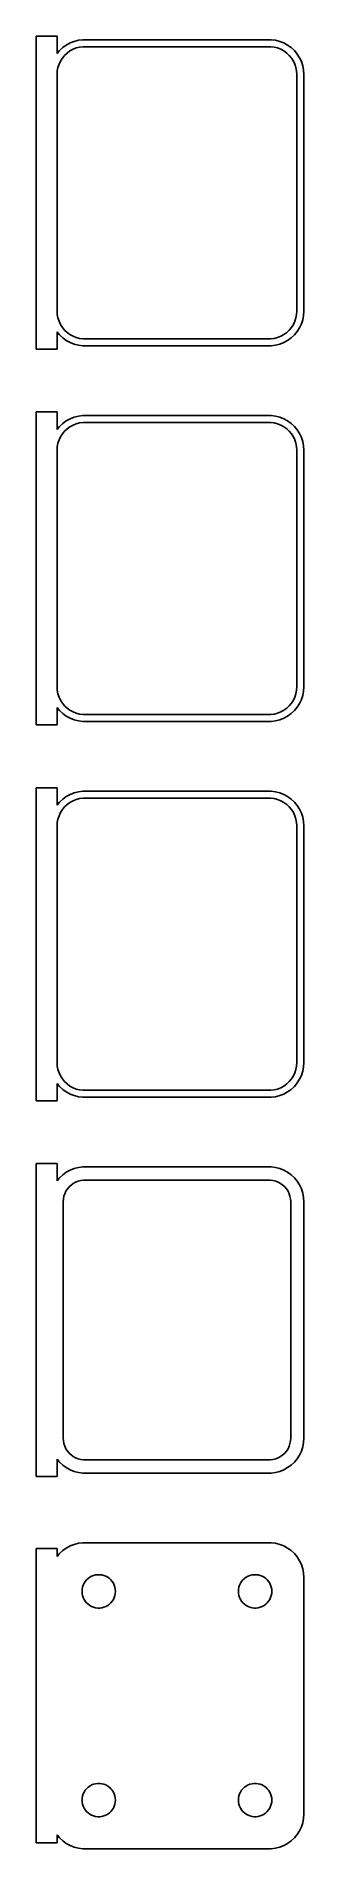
# Model space of a CAD drawing. Header units: metres. Extents: x -20 to 18, y 248 to 508.
import ezdxf

# ---------------------------------------------------------------- set-up
doc = ezdxf.new("R2010")
doc.units = ezdxf.units.M

msp = doc.modelspace()

# ---------------------------------------------------------------- linework, layer by layer
for p, q in [((-17.25, 508.49), (-20.25, 508.49)), ((-20.25, 508.49), (-20.25, 463.51)), ((-17.25, 505.993), (-17.25, 508.49)), ((-13.5639, 507.99), (-14.1869, 507.911)), ((13.5639, 507.99), (-13.5639, 507.99)), ((14.1869, 507.911), (13.5639, 507.99)), ((-16.8948, 506.423), (-17.25, 505.993)), ((-16.4371, 506.853), (-16.8948, 506.423)), ((-16.7552, 504.927), (-16.4861, 505.351)), ((-16.4861, 505.351), (-16.1659, 505.738)), ((-15.9291, 507.222), (-16.4371, 506.853)), ((-16.1659, 505.738), (-15.7997, 506.082)), ((-15.3789, 507.524), (-15.9291, 507.222)), ((-15.7997, 506.082), (-15.3933, 506.377)), ((-15.3933, 506.377), (-14.9531, 506.619)), ((-14.7951, 507.755), (-15.3789, 507.524)), ((-14.9531, 506.619), (-14.4861, 506.804)), ((-14.1869, 507.911), (-14.7951, 507.755)), ((-14.4861, 506.804), (-13.9995, 506.929)), ((-13.9995, 506.929), (-13.5012, 506.992)), ((-13.5012, 506.992), (13.5012, 506.992)), ((13.5012, 506.992), (13.9995, 506.929)), ((13.9995, 506.929), (14.4861, 506.804)), ((14.7951, 507.755), (14.1869, 507.911)), ((14.4861, 506.804), (14.9531, 506.619)), ((15.3789, 507.524), (14.7951, 507.755)), ((14.9531, 506.619), (15.3933, 506.377)), ((15.9291, 507.222), (15.3789, 507.524)), ((15.3933, 506.377), (15.7997, 506.082)), ((15.7997, 506.082), (16.1659, 505.738)), ((16.4371, 506.853), (15.9291, 507.222)), ((16.1659, 505.738), (16.4861, 505.351)), ((16.8948, 506.423), (16.4371, 506.853)), ((16.4861, 505.351), (16.7552, 504.927)), ((17.2951, 505.939), (16.8948, 506.423)), ((17.6315, 505.409), (17.2951, 505.939)), ((17.8989, 504.841), (17.6315, 505.409)), ((-17.25, 503), (-17.2184, 503.501)), ((-17.25, 469), (-17.25, 503)), ((-17.2184, 503.501), (-17.1243, 503.995)), ((-17.1243, 503.995), (-16.9691, 504.472)), ((-16.9691, 504.472), (-16.7552, 504.927)), ((16.7552, 504.927), (16.9691, 504.472)), ((16.9691, 504.472), (17.1243, 503.995)), ((17.1243, 503.995), (17.2184, 503.501)), ((17.2184, 503.501), (17.25, 503)), ((17.25, 503), (17.25, 469)), ((18.0929, 504.243), (17.8989, 504.841)), ((18.2106, 503.627), (18.0929, 504.243)), ((18.25, 503), (18.2106, 503.627)), ((18.25, 469), (18.25, 503)), ((-17.2184, 468.499), (-17.25, 469)), ((17.25, 469), (17.2184, 468.499)), ((18.2106, 468.373), (18.25, 469)), ((-17.1243, 468.005), (-17.2184, 468.499)), ((-16.9691, 467.528), (-17.1243, 468.005)), ((-16.7552, 467.073), (-16.9691, 467.528)), ((-16.4861, 466.649), (-16.7552, 467.073)), ((-16.1659, 466.262), (-16.4861, 466.649)), ((-15.7997, 465.918), (-16.1659, 466.262)), ((16.1659, 466.262), (15.7997, 465.918)), ((16.4861, 466.649), (16.1659, 466.262)), ((16.7552, 467.073), (16.4861, 466.649)), ((16.9691, 467.528), (16.7552, 467.073)), ((17.1243, 468.005), (16.9691, 467.528)), ((17.2184, 468.499), (17.1243, 468.005)), ((17.2951, 466.061), (17.6315, 466.591)), ((17.6315, 466.591), (17.8989, 467.159)), ((17.8989, 467.159), (18.0929, 467.757)), ((18.0929, 467.757), (18.2106, 468.373)), ((-17.25, 466.007), (-16.8948, 465.577)), ((-17.25, 463.51), (-17.25, 466.007)), ((-16.8948, 465.577), (-16.4371, 465.147)), ((-16.4371, 465.147), (-15.9291, 464.778)), ((-15.9291, 464.778), (-15.3789, 464.476)), ((-15.3933, 465.623), (-15.7997, 465.918)), ((-14.9531, 465.381), (-15.3933, 465.623)), ((-15.3789, 464.476), (-14.7951, 464.245)), ((-14.4861, 465.196), (-14.9531, 465.381)), ((-14.7951, 464.245), (-14.1869, 464.089)), ((-13.9995, 465.071), (-14.4861, 465.196)), ((-14.1869, 464.089), (-13.5639, 464.01)), ((-13.5012, 465.008), (-13.9995, 465.071)), ((-13.5639, 464.01), (13.5639, 464.01)), ((13.5012, 465.008), (-13.5012, 465.008)), ((13.9995, 465.071), (13.5012, 465.008)), ((13.5639, 464.01), (14.1869, 464.089)), ((14.4861, 465.196), (13.9995, 465.071)), ((14.1869, 464.089), (14.7951, 464.245)), ((14.9531, 465.381), (14.4861, 465.196)), ((14.7951, 464.245), (15.3789, 464.476)), ((15.3933, 465.623), (14.9531, 465.381)), ((15.3789, 464.476), (15.9291, 464.778)), ((15.7997, 465.918), (15.3933, 465.623)), ((15.9291, 464.778), (16.4371, 465.147)), ((16.4371, 465.147), (16.8948, 465.577)), ((16.8948, 465.577), (17.2951, 466.061)), ((-20.25, 463.51), (-17.25, 463.51)), ((-17.25, 454.49), (-20.25, 454.49)), ((-20.25, 454.49), (-20.25, 409.51)), ((-17.25, 451.993), (-17.25, 454.49)), ((-15.3789, 453.524), (-15.9291, 453.222)), ((-14.7951, 453.755), (-15.3789, 453.524)), ((-14.1869, 453.911), (-14.7951, 453.755)), ((-13.5639, 453.99), (-14.1869, 453.911)), ((13.5639, 453.99), (-13.5639, 453.99)), ((14.1869, 453.911), (13.5639, 453.99)), ((14.7951, 453.755), (14.1869, 453.911)), ((15.3789, 453.524), (14.7951, 453.755)), ((15.9291, 453.222), (15.3789, 453.524)), ((-16.8948, 452.423), (-17.25, 451.993)), ((-16.9691, 450.472), (-16.7552, 450.927)), ((-16.4371, 452.853), (-16.8948, 452.423)), ((-16.7552, 450.927), (-16.4861, 451.351)), ((-16.4861, 451.351), (-16.1659, 451.738)), ((-15.9291, 453.222), (-16.4371, 452.853)), ((-16.1659, 451.738), (-15.7997, 452.082)), ((-15.7997, 452.082), (-15.3933, 452.377)), ((-15.3933, 452.377), (-14.9531, 452.619)), ((-14.9531, 452.619), (-14.4861, 452.804)), ((-14.4861, 452.804), (-13.9995, 452.929)), ((-13.9995, 452.929), (-13.5012, 452.992)), ((-13.5012, 452.992), (13.5012, 452.992)), ((13.5012, 452.992), (13.9995, 452.929)), ((13.9995, 452.929), (14.4861, 452.804)), ((14.4861, 452.804), (14.9531, 452.619)), ((14.9531, 452.619), (15.3933, 452.377)), ((15.3933, 452.377), (15.7997, 452.082)), ((15.7997, 452.082), (16.1659, 451.738)), ((16.4371, 452.853), (15.9291, 453.222)), ((16.1659, 451.738), (16.4861, 451.351)), ((16.8948, 452.423), (16.4371, 452.853)), ((16.4861, 451.351), (16.7552, 450.927)), ((16.7552, 450.927), (16.9691, 450.472)), ((17.2951, 451.939), (16.8948, 452.423)), ((17.6315, 451.409), (17.2951, 451.939)), ((17.8989, 450.841), (17.6315, 451.409)), ((18.0929, 450.243), (17.8989, 450.841)), ((-17.25, 449), (-17.2184, 449.501)), ((-17.25, 415), (-17.25, 449)), ((-17.2184, 449.501), (-17.1243, 449.995)), ((-17.1243, 449.995), (-16.9691, 450.472)), ((16.9691, 450.472), (17.1243, 449.995)), ((17.1243, 449.995), (17.2184, 449.501)), ((17.2184, 449.501), (17.25, 449)), ((17.25, 449), (17.25, 415)), ((18.2106, 449.627), (18.0929, 450.243)), ((18.25, 449), (18.2106, 449.627)), ((18.25, 415), (18.25, 449)), ((-17.2184, 414.499), (-17.25, 415)), ((-17.1243, 414.005), (-17.2184, 414.499)), ((17.2184, 414.499), (17.1243, 414.005)), ((17.25, 415), (17.2184, 414.499)), ((18.0929, 413.757), (18.2106, 414.373)), ((18.2106, 414.373), (18.25, 415)), ((-17.25, 412.007), (-16.8948, 411.577)), ((-17.25, 409.51), (-17.25, 412.007)), ((-16.9691, 413.528), (-17.1243, 414.005)), ((-16.7552, 413.073), (-16.9691, 413.528)), ((-16.8948, 411.577), (-16.4371, 411.147)), ((-16.4861, 412.649), (-16.7552, 413.073)), ((-16.1659, 412.262), (-16.4861, 412.649)), ((-15.7997, 411.918), (-16.1659, 412.262)), ((-15.3933, 411.623), (-15.7997, 411.918)), ((-14.9531, 411.381), (-15.3933, 411.623)), ((15.3933, 411.623), (14.9531, 411.381)), ((15.7997, 411.918), (15.3933, 411.623)), ((16.1659, 412.262), (15.7997, 411.918)), ((16.4861, 412.649), (16.1659, 412.262)), ((16.4371, 411.147), (16.8948, 411.577)), ((16.7552, 413.073), (16.4861, 412.649)), ((16.9691, 413.528), (16.7552, 413.073)), ((16.8948, 411.577), (17.2951, 412.061)), ((17.1243, 414.005), (16.9691, 413.528)), ((17.2951, 412.061), (17.6315, 412.591)), ((17.6315, 412.591), (17.8989, 413.159)), ((17.8989, 413.159), (18.0929, 413.757)), ((-20.25, 409.51), (-17.25, 409.51)), ((-16.4371, 411.147), (-15.9291, 410.778)), ((-15.9291, 410.778), (-15.3789, 410.476)), ((-15.3789, 410.476), (-14.7951, 410.245)), ((-14.4861, 411.196), (-14.9531, 411.381)), ((-14.7951, 410.245), (-14.1869, 410.089)), ((-13.9995, 411.071), (-14.4861, 411.196)), ((-14.1869, 410.089), (-13.5639, 410.01)), ((-13.5012, 411.008), (-13.9995, 411.071)), ((-13.5639, 410.01), (13.5639, 410.01)), ((13.5012, 411.008), (-13.5012, 411.008)), ((13.9995, 411.071), (13.5012, 411.008)), ((13.5639, 410.01), (14.1869, 410.089)), ((14.4861, 411.196), (13.9995, 411.071)), ((14.1869, 410.089), (14.7951, 410.245)), ((14.9531, 411.381), (14.4861, 411.196)), ((14.7951, 410.245), (15.3789, 410.476)), ((15.3789, 410.476), (15.9291, 410.778)), ((15.9291, 410.778), (16.4371, 411.147)), ((-17.25, 400.49), (-20.25, 400.49)), ((-20.25, 400.49), (-20.25, 355.51)), ((-17.25, 397.993), (-17.25, 400.49)), ((-16.4371, 398.853), (-16.8948, 398.423)), ((-15.9291, 399.222), (-16.4371, 398.853)), ((-15.3789, 399.524), (-15.9291, 399.222)), ((-15.3933, 398.377), (-14.9531, 398.619)), ((-14.7951, 399.755), (-15.3789, 399.524)), ((-14.9531, 398.619), (-14.4861, 398.804)), ((-14.1869, 399.911), (-14.7951, 399.755)), ((-14.4861, 398.804), (-13.9995, 398.929)), ((-13.5639, 399.99), (-14.1869, 399.911)), ((-13.9995, 398.929), (-13.5012, 398.992)), ((13.5639, 399.99), (-13.5639, 399.99)), ((-13.5012, 398.992), (13.5012, 398.992)), ((13.5012, 398.992), (13.9995, 398.929)), ((14.1869, 399.911), (13.5639, 399.99)), ((13.9995, 398.929), (14.4861, 398.804)), ((14.7951, 399.755), (14.1869, 399.911)), ((14.4861, 398.804), (14.9531, 398.619)), ((15.3789, 399.524), (14.7951, 399.755)), ((14.9531, 398.619), (15.3933, 398.377)), ((15.9291, 399.222), (15.3789, 399.524)), ((16.4371, 398.853), (15.9291, 399.222)), ((16.8948, 398.423), (16.4371, 398.853)), ((-16.8948, 398.423), (-17.25, 397.993)), ((-17.2184, 395.501), (-17.1243, 395.995)), ((-17.1243, 395.995), (-16.9691, 396.472)), ((-16.9691, 396.472), (-16.7552, 396.927)), ((-16.7552, 396.927), (-16.4861, 397.351)), ((-16.4861, 397.351), (-16.1659, 397.738)), ((-16.1659, 397.738), (-15.7997, 398.082)), ((-15.7997, 398.082), (-15.3933, 398.377)), ((15.3933, 398.377), (15.7997, 398.082)), ((15.7997, 398.082), (16.1659, 397.738)), ((16.1659, 397.738), (16.4861, 397.351)), ((16.4861, 397.351), (16.7552, 396.927)), ((16.7552, 396.927), (16.9691, 396.472)), ((17.2951, 397.939), (16.8948, 398.423)), ((16.9691, 396.472), (17.1243, 395.995)), ((17.1243, 395.995), (17.2184, 395.501)), ((17.6315, 397.409), (17.2951, 397.939)), ((17.8989, 396.841), (17.6315, 397.409)), ((18.0929, 396.243), (17.8989, 396.841)), ((18.2106, 395.627), (18.0929, 396.243)), ((-17.25, 395), (-17.2184, 395.501)), ((-17.25, 361), (-17.25, 395)), ((17.2184, 395.501), (17.25, 395)), ((17.25, 395), (17.25, 361)), ((18.25, 395), (18.2106, 395.627)), ((18.25, 361), (18.25, 395)), ((-17.2184, 360.499), (-17.25, 361)), ((-17.1243, 360.005), (-17.2184, 360.499)), ((-16.9691, 359.528), (-17.1243, 360.005)), ((-16.7552, 359.073), (-16.9691, 359.528)), ((16.9691, 359.528), (16.7552, 359.073)), ((17.1243, 360.005), (16.9691, 359.528)), ((17.2184, 360.499), (17.1243, 360.005)), ((17.25, 361), (17.2184, 360.499)), ((17.8989, 359.159), (18.0929, 359.757)), ((18.0929, 359.757), (18.2106, 360.373)), ((18.2106, 360.373), (18.25, 361)), ((-17.25, 358.007), (-16.8948, 357.577)), ((-17.25, 355.51), (-17.25, 358.007)), ((-16.8948, 357.577), (-16.4371, 357.147)), ((-16.4861, 358.649), (-16.7552, 359.073)), ((-16.1659, 358.262), (-16.4861, 358.649)), ((-16.4371, 357.147), (-15.9291, 356.778)), ((-15.7997, 357.918), (-16.1659, 358.262)), ((-15.3933, 357.623), (-15.7997, 357.918)), ((-14.9531, 357.381), (-15.3933, 357.623)), ((-14.4861, 357.196), (-14.9531, 357.381)), ((-13.9995, 357.071), (-14.4861, 357.196)), ((-13.5012, 357.008), (-13.9995, 357.071)), ((13.5012, 357.008), (-13.5012, 357.008)), ((13.9995, 357.071), (13.5012, 357.008)), ((14.4861, 357.196), (13.9995, 357.071)), ((14.9531, 357.381), (14.4861, 357.196)), ((15.3933, 357.623), (14.9531, 357.381)), ((15.7997, 357.918), (15.3933, 357.623)), ((16.1659, 358.262), (15.7997, 357.918)), ((15.9291, 356.778), (16.4371, 357.147)), ((16.4861, 358.649), (16.1659, 358.262)), ((16.4371, 357.147), (16.8948, 357.577)), ((16.7552, 359.073), (16.4861, 358.649)), ((16.8948, 357.577), (17.2951, 358.061)), ((17.2951, 358.061), (17.6315, 358.591)), ((17.6315, 358.591), (17.8989, 359.159)), ((-20.25, 355.51), (-17.25, 355.51)), ((-15.9291, 356.778), (-15.3789, 356.476)), ((-15.3789, 356.476), (-14.7951, 356.245)), ((-14.7951, 356.245), (-14.1869, 356.089)), ((-14.1869, 356.089), (-13.5639, 356.01)), ((-13.5639, 356.01), (13.5639, 356.01)), ((13.5639, 356.01), (14.1869, 356.089)), ((14.1869, 356.089), (14.7951, 356.245)), ((14.7951, 356.245), (15.3789, 356.476)), ((15.3789, 356.476), (15.9291, 356.778)), ((-17.25, 346.479), (-20.25, 346.479)), ((-20.25, 346.479), (-20.25, 301.521)), ((-17.25, 343.993), (-17.25, 346.479)), ((-16.8948, 344.423), (-17.25, 343.993)), ((-16.4371, 344.853), (-16.8948, 344.423)), ((-15.9291, 345.222), (-16.4371, 344.853)), ((-15.3789, 345.524), (-15.9291, 345.222)), ((-14.7951, 345.755), (-15.3789, 345.524)), ((-14.1869, 345.911), (-14.7951, 345.755)), ((-14.5754, 343.817), (-14.2119, 343.961)), ((-14.2119, 343.961), (-13.8333, 344.058)), ((-13.5639, 345.99), (-14.1869, 345.911)), ((-13.8333, 344.058), (-13.4454, 344.107)), ((13.5639, 345.99), (-13.5639, 345.99)), ((-13.4454, 344.107), (13.4454, 344.107)), ((13.4454, 344.107), (13.8333, 344.058)), ((14.1869, 345.911), (13.5639, 345.99)), ((13.8333, 344.058), (14.2119, 343.961)), ((14.7951, 345.755), (14.1869, 345.911)), ((14.2119, 343.961), (14.5754, 343.817)), ((15.3789, 345.524), (14.7951, 345.755)), ((15.9291, 345.222), (15.3789, 345.524)), ((16.4371, 344.853), (15.9291, 345.222)), ((16.8948, 344.423), (16.4371, 344.853)), ((17.2951, 343.939), (16.8948, 344.423)), ((17.6315, 343.409), (17.2951, 343.939)), ((-16.3629, 341), (-16.3384, 341.39)), ((-16.3384, 341.39), (-16.2651, 341.774)), ((-16.2651, 341.774), (-16.1443, 342.146)), ((-16.1443, 342.146), (-15.9779, 342.5)), ((-15.9779, 342.5), (-15.7684, 342.83)), ((-15.7684, 342.83), (-15.5192, 343.131)), ((-15.5192, 343.131), (-15.2342, 343.399)), ((-15.2342, 343.399), (-14.918, 343.628)), ((-14.918, 343.628), (-14.5754, 343.817)), ((14.5754, 343.817), (14.918, 343.628)), ((14.918, 343.628), (15.2342, 343.399)), ((15.2342, 343.399), (15.5192, 343.131)), ((15.5192, 343.131), (15.7684, 342.83)), ((15.7684, 342.83), (15.9779, 342.5)), ((15.9779, 342.5), (16.1443, 342.146)), ((16.1443, 342.146), (16.2651, 341.774)), ((16.2651, 341.774), (16.3384, 341.39)), ((16.3384, 341.39), (16.3629, 341)), ((17.8989, 342.841), (17.6315, 343.409)), ((18.0929, 342.243), (17.8989, 342.841)), ((18.2106, 341.627), (18.0929, 342.243)), ((18.25, 341), (18.2106, 341.627)), ((-16.3629, 307), (-16.3629, 341)), ((16.3629, 341), (16.3629, 307)), ((18.25, 307), (18.25, 341)), ((-16.3384, 306.61), (-16.3629, 307)), ((-16.2651, 306.226), (-16.3384, 306.61)), ((-16.1443, 305.854), (-16.2651, 306.226)), ((-15.9779, 305.5), (-16.1443, 305.854)), ((-15.7684, 305.17), (-15.9779, 305.5)), ((-15.5192, 304.869), (-15.7684, 305.17)), ((-15.2342, 304.601), (-15.5192, 304.869)), ((15.5192, 304.869), (15.2342, 304.601)), ((15.7684, 305.17), (15.5192, 304.869)), ((15.9779, 305.5), (15.7684, 305.17)), ((16.1443, 305.854), (15.9779, 305.5)), ((16.2651, 306.226), (16.1443, 305.854)), ((16.3384, 306.61), (16.2651, 306.226)), ((16.3629, 307), (16.3384, 306.61)), ((17.6315, 304.591), (17.8989, 305.159)), ((17.8989, 305.159), (18.0929, 305.757)), ((18.0929, 305.757), (18.2106, 306.373)), ((18.2106, 306.373), (18.25, 307)), ((-17.25, 304.007), (-16.8948, 303.577)), ((-17.25, 301.521), (-17.25, 304.007)), ((-16.8948, 303.577), (-16.4371, 303.147)), ((-16.4371, 303.147), (-15.9291, 302.778)), ((-15.9291, 302.778), (-15.3789, 302.476)), ((-15.3789, 302.476), (-14.7951, 302.245)), ((-14.918, 304.372), (-15.2342, 304.601)), ((-14.5754, 304.183), (-14.918, 304.372)), ((-14.7951, 302.245), (-14.1869, 302.089)), ((-14.2119, 304.039), (-14.5754, 304.183)), ((-13.8333, 303.942), (-14.2119, 304.039)), ((-13.4454, 303.893), (-13.8333, 303.942)), ((13.4454, 303.893), (-13.4454, 303.893)), ((13.8333, 303.942), (13.4454, 303.893)), ((14.2119, 304.039), (13.8333, 303.942)), ((14.1869, 302.089), (14.7951, 302.245)), ((14.5754, 304.183), (14.2119, 304.039)), ((14.918, 304.372), (14.5754, 304.183)), ((14.7951, 302.245), (15.3789, 302.476)), ((15.2342, 304.601), (14.918, 304.372)), ((15.3789, 302.476), (15.9291, 302.778)), ((15.9291, 302.778), (16.4371, 303.147)), ((16.4371, 303.147), (16.8948, 303.577)), ((16.8948, 303.577), (17.2951, 304.061)), ((17.2951, 304.061), (17.6315, 304.591)), ((-20.25, 301.521), (-17.25, 301.521)), ((-14.1869, 302.089), (-13.5639, 302.01)), ((-13.5639, 302.01), (13.5639, 302.01)), ((13.5639, 302.01), (14.1869, 302.089)), ((-14.7951, 291.755), (-15.3789, 291.524)), ((-14.1869, 291.911), (-14.7951, 291.755)), ((-13.5639, 291.99), (-14.1869, 291.911)), ((13.5639, 291.99), (-13.5639, 291.99)), ((14.1869, 291.911), (13.5639, 291.99)), ((14.7951, 291.755), (14.1869, 291.911)), ((15.3789, 291.524), (14.7951, 291.755)), ((-17.25, 291.153), (-20.25, 291.153)), ((-20.25, 291.153), (-20.25, 248.847)), ((-17.25, 289.993), (-17.25, 291.153)), ((-16.8948, 290.423), (-17.25, 289.993)), ((-16.4371, 290.853), (-16.8948, 290.423)), ((-15.9291, 291.222), (-16.4371, 290.853)), ((-15.3789, 291.524), (-15.9291, 291.222)), ((15.9291, 291.222), (15.3789, 291.524)), ((16.4371, 290.853), (15.9291, 291.222)), ((16.8948, 290.423), (16.4371, 290.853)), ((17.2951, 289.939), (16.8948, 290.423)), ((17.6315, 289.409), (17.2951, 289.939)), ((17.8989, 288.841), (17.6315, 289.409)), ((-13.1916, 286.411), (-12.9995, 286.643)), ((-12.9995, 286.643), (-12.7798, 286.849)), ((-12.7798, 286.849), (-12.536, 287.026)), ((-12.536, 287.026), (-12.2719, 287.172)), ((-12.2719, 287.172), (-11.9916, 287.283)), ((-11.9916, 287.283), (-11.6997, 287.357)), ((-11.6997, 287.357), (-11.4007, 287.395)), ((-11.4007, 287.395), (-11.0993, 287.395)), ((-11.0993, 287.395), (-10.8003, 287.357)), ((-10.8003, 287.357), (-10.5083, 287.283)), ((-10.5083, 287.283), (-10.2281, 287.172)), ((-10.2281, 287.172), (-9.964, 287.026)), ((-9.964, 287.026), (-9.72017, 286.849)), ((-9.72017, 286.849), (-9.50047, 286.643)), ((-9.50047, 286.643), (-9.30835, 286.411)), ((9.30835, 286.411), (9.50047, 286.643)), ((9.50047, 286.643), (9.72017, 286.849)), ((9.72017, 286.849), (9.964, 287.026)), ((9.964, 287.026), (10.2281, 287.172)), ((10.2281, 287.172), (10.5083, 287.283)), ((10.5083, 287.283), (10.8003, 287.357)), ((10.8003, 287.357), (11.0993, 287.395)), ((11.0993, 287.395), (11.4007, 287.395)), ((11.4007, 287.395), (11.6997, 287.357)), ((11.6997, 287.357), (11.9916, 287.283)), ((11.9916, 287.283), (12.2719, 287.172)), ((12.2719, 287.172), (12.536, 287.026)), ((12.536, 287.026), (12.7798, 286.849)), ((12.7798, 286.849), (12.9995, 286.643)), ((12.9995, 286.643), (13.1916, 286.411)), ((18.0929, 288.243), (17.8989, 288.841)), ((18.2106, 287.627), (18.0929, 288.243)), ((18.25, 287), (18.2106, 287.627)), ((18.25, 253), (18.25, 287)), ((-13.65, 285), (-13.6311, 285.301)), ((-13.6311, 284.699), (-13.65, 285)), ((-13.6311, 285.301), (-13.5746, 285.597)), ((-13.5746, 284.403), (-13.6311, 284.699)), ((-13.5746, 285.597), (-13.4815, 285.883)), ((-13.4815, 284.117), (-13.5746, 284.403)), ((-13.4815, 285.883), (-13.3531, 286.156)), ((-13.3531, 283.844), (-13.4815, 284.117)), ((-13.3531, 286.156), (-13.1916, 286.411)), ((-9.30835, 286.411), (-9.14685, 286.156)), ((-9.14685, 286.156), (-9.01852, 285.883)), ((-9.01852, 284.117), (-9.14685, 283.844)), ((-9.01852, 285.883), (-8.9254, 285.597)), ((-8.9254, 284.403), (-9.01852, 284.117)), ((-8.9254, 285.597), (-8.86891, 285.301)), ((-8.86891, 284.699), (-8.9254, 284.403)), ((-8.86891, 285.301), (-8.84999, 285)), ((-8.84999, 285), (-8.86891, 284.699)), ((8.84999, 285), (8.86891, 285.301)), ((8.86891, 284.699), (8.84999, 285)), ((8.86891, 285.301), (8.9254, 285.597)), ((8.9254, 284.403), (8.86891, 284.699)), ((8.9254, 285.597), (9.01852, 285.883)), ((9.01852, 284.117), (8.9254, 284.403)), ((9.01852, 285.883), (9.14685, 286.156)), ((9.14685, 283.844), (9.01852, 284.117)), ((9.14685, 286.156), (9.30835, 286.411)), ((13.1916, 286.411), (13.3531, 286.156)), ((13.3531, 286.156), (13.4815, 285.883)), ((13.4815, 284.117), (13.3531, 283.844)), ((13.4815, 285.883), (13.5746, 285.597)), ((13.5746, 284.403), (13.4815, 284.117)), ((13.5746, 285.597), (13.6311, 285.301)), ((13.6311, 284.699), (13.5746, 284.403)), ((13.6311, 285.301), (13.65, 285)), ((13.65, 285), (13.6311, 284.699)), ((-13.1916, 283.589), (-13.3531, 283.844)), ((-12.9995, 283.357), (-13.1916, 283.589)), ((-12.7798, 283.151), (-12.9995, 283.357)), ((-12.536, 282.974), (-12.7798, 283.151)), ((-12.2719, 282.828), (-12.536, 282.974)), ((-11.9916, 282.717), (-12.2719, 282.828)), ((-11.6997, 282.643), (-11.9916, 282.717)), ((-11.4007, 282.605), (-11.6997, 282.643)), ((-11.0993, 282.605), (-11.4007, 282.605)), ((-10.8003, 282.643), (-11.0993, 282.605)), ((-10.5083, 282.717), (-10.8003, 282.643)), ((-10.2281, 282.828), (-10.5083, 282.717)), ((-9.964, 282.974), (-10.2281, 282.828)), ((-9.72017, 283.151), (-9.964, 282.974)), ((-9.50047, 283.357), (-9.72017, 283.151)), ((-9.30835, 283.589), (-9.50047, 283.357)), ((-9.14685, 283.844), (-9.30835, 283.589)), ((9.30835, 283.589), (9.14685, 283.844)), ((9.50047, 283.357), (9.30835, 283.589)), ((9.72017, 283.151), (9.50047, 283.357)), ((9.964, 282.974), (9.72017, 283.151)), ((10.2281, 282.828), (9.964, 282.974)), ((10.5083, 282.717), (10.2281, 282.828)), ((10.8003, 282.643), (10.5083, 282.717)), ((11.0993, 282.605), (10.8003, 282.643)), ((11.4007, 282.605), (11.0993, 282.605)), ((11.6997, 282.643), (11.4007, 282.605)), ((11.9916, 282.717), (11.6997, 282.643)), ((12.2719, 282.828), (11.9916, 282.717)), ((12.536, 282.974), (12.2719, 282.828)), ((12.7798, 283.151), (12.536, 282.974)), ((12.9995, 283.357), (12.7798, 283.151)), ((13.1916, 283.589), (12.9995, 283.357)), ((13.3531, 283.844), (13.1916, 283.589)), ((-13.65, 255), (-13.6311, 255.301)), ((-13.6311, 255.301), (-13.5746, 255.597)), ((-13.5746, 255.597), (-13.4815, 255.883)), ((-13.4815, 255.883), (-13.3531, 256.156)), ((-13.3531, 256.156), (-13.1916, 256.411)), ((-13.1916, 256.411), (-12.9995, 256.643)), ((-12.9995, 256.643), (-12.7798, 256.849)), ((-12.7798, 256.849), (-12.536, 257.026)), ((-12.536, 257.026), (-12.2719, 257.172)), ((-12.2719, 257.172), (-11.9916, 257.283)), ((-11.9916, 257.283), (-11.6997, 257.357)), ((-11.6997, 257.357), (-11.4007, 257.395)), ((-11.4007, 257.395), (-11.0993, 257.395)), ((-11.0993, 257.395), (-10.8003, 257.357)), ((-10.8003, 257.357), (-10.5083, 257.283)), ((-10.5083, 257.283), (-10.2281, 257.172)), ((-10.2281, 257.172), (-9.964, 257.026)), ((-9.964, 257.026), (-9.72017, 256.849)), ((-9.72017, 256.849), (-9.50047, 256.643)), ((-9.50047, 256.643), (-9.30835, 256.411)), ((-9.30835, 256.411), (-9.14685, 256.156)), ((-9.14685, 256.156), (-9.01852, 255.883)), ((-9.01852, 255.883), (-8.9254, 255.597)), ((-8.9254, 255.597), (-8.86891, 255.301)), ((-8.86891, 255.301), (-8.84999, 255)), ((8.84999, 255), (8.86891, 255.301)), ((8.86891, 255.301), (8.9254, 255.597)), ((8.9254, 255.597), (9.01852, 255.883)), ((9.01852, 255.883), (9.14685, 256.156)), ((9.14685, 256.156), (9.30835, 256.411)), ((9.30835, 256.411), (9.50047, 256.643)), ((9.50047, 256.643), (9.72017, 256.849)), ((9.72017, 256.849), (9.964, 257.026)), ((9.964, 257.026), (10.2281, 257.172)), ((10.2281, 257.172), (10.5083, 257.283)), ((10.5083, 257.283), (10.8003, 257.357)), ((10.8003, 257.357), (11.0993, 257.395)), ((11.0993, 257.395), (11.4007, 257.395)), ((11.4007, 257.395), (11.6997, 257.357)), ((11.6997, 257.357), (11.9916, 257.283)), ((11.9916, 257.283), (12.2719, 257.172)), ((12.2719, 257.172), (12.536, 257.026)), ((12.536, 257.026), (12.7798, 256.849)), ((12.7798, 256.849), (12.9995, 256.643)), ((12.9995, 256.643), (13.1916, 256.411)), ((13.1916, 256.411), (13.3531, 256.156)), ((13.3531, 256.156), (13.4815, 255.883)), ((13.4815, 255.883), (13.5746, 255.597)), ((13.5746, 255.597), (13.6311, 255.301)), ((13.6311, 255.301), (13.65, 255)), ((-13.6311, 254.699), (-13.65, 255)), ((-13.5746, 254.403), (-13.6311, 254.699)), ((-13.4815, 254.117), (-13.5746, 254.403)), ((-13.3531, 253.844), (-13.4815, 254.117)), ((-13.1916, 253.589), (-13.3531, 253.844)), ((-12.9995, 253.357), (-13.1916, 253.589)), ((-12.7798, 253.151), (-12.9995, 253.357)), ((-12.536, 252.974), (-12.7798, 253.151)), ((-12.2719, 252.828), (-12.536, 252.974)), ((-11.9916, 252.717), (-12.2719, 252.828)), ((-11.6997, 252.643), (-11.9916, 252.717)), ((-10.5083, 252.717), (-10.8003, 252.643)), ((-10.2281, 252.828), (-10.5083, 252.717)), ((-9.964, 252.974), (-10.2281, 252.828)), ((-9.72017, 253.151), (-9.964, 252.974)), ((-9.50047, 253.357), (-9.72017, 253.151)), ((-9.30835, 253.589), (-9.50047, 253.357)), ((-9.14685, 253.844), (-9.30835, 253.589)), ((-9.01852, 254.117), (-9.14685, 253.844)), ((-8.9254, 254.403), (-9.01852, 254.117)), ((-8.86891, 254.699), (-8.9254, 254.403)), ((-8.84999, 255), (-8.86891, 254.699)), ((8.86891, 254.699), (8.84999, 255)), ((8.9254, 254.403), (8.86891, 254.699)), ((9.01852, 254.117), (8.9254, 254.403)), ((9.14685, 253.844), (9.01852, 254.117)), ((9.30835, 253.589), (9.14685, 253.844)), ((9.50047, 253.357), (9.30835, 253.589)), ((9.72017, 253.151), (9.50047, 253.357)), ((9.964, 252.974), (9.72017, 253.151)), ((10.2281, 252.828), (9.964, 252.974)), ((10.5083, 252.717), (10.2281, 252.828)), ((10.8003, 252.643), (10.5083, 252.717)), ((11.9916, 252.717), (11.6997, 252.643)), ((12.2719, 252.828), (11.9916, 252.717)), ((12.536, 252.974), (12.2719, 252.828)), ((12.7798, 253.151), (12.536, 252.974)), ((12.9995, 253.357), (12.7798, 253.151)), ((13.1916, 253.589), (12.9995, 253.357)), ((13.3531, 253.844), (13.1916, 253.589)), ((13.4815, 254.117), (13.3531, 253.844)), ((13.5746, 254.403), (13.4815, 254.117)), ((13.6311, 254.699), (13.5746, 254.403)), ((13.65, 255), (13.6311, 254.699)), ((18.2106, 252.373), (18.25, 253)), ((-11.4007, 252.605), (-11.6997, 252.643)), ((-11.0993, 252.605), (-11.4007, 252.605)), ((-10.8003, 252.643), (-11.0993, 252.605)), ((11.0993, 252.605), (10.8003, 252.643)), ((11.4007, 252.605), (11.0993, 252.605)), ((11.6997, 252.643), (11.4007, 252.605)), ((16.8948, 249.577), (17.2951, 250.061)), ((17.2951, 250.061), (17.6315, 250.591)), ((17.6315, 250.591), (17.8989, 251.159)), ((17.8989, 251.159), (18.0929, 251.757)), ((18.0929, 251.757), (18.2106, 252.373)), ((-20.25, 248.847), (-17.25, 248.847)), ((-17.25, 248.847), (-17.25, 250.007)), ((-17.25, 250.007), (-16.8948, 249.577)), ((-16.8948, 249.577), (-16.4371, 249.147)), ((-16.4371, 249.147), (-15.9291, 248.778)), ((-15.9291, 248.778), (-15.3789, 248.476)), ((-15.3789, 248.476), (-14.7951, 248.245)), ((-14.7951, 248.245), (-14.1869, 248.089)), ((-14.1869, 248.089), (-13.5639, 248.01)), ((-13.5639, 248.01), (13.5639, 248.01)), ((13.5639, 248.01), (14.1869, 248.089)), ((14.1869, 248.089), (14.7951, 248.245)), ((14.7951, 248.245), (15.3789, 248.476)), ((15.3789, 248.476), (15.9291, 248.778)), ((15.9291, 248.778), (16.4371, 249.147)), ((16.4371, 249.147), (16.8948, 249.577))]:
    msp.add_line(p, q)

doc.saveas('drawing.dxf')
